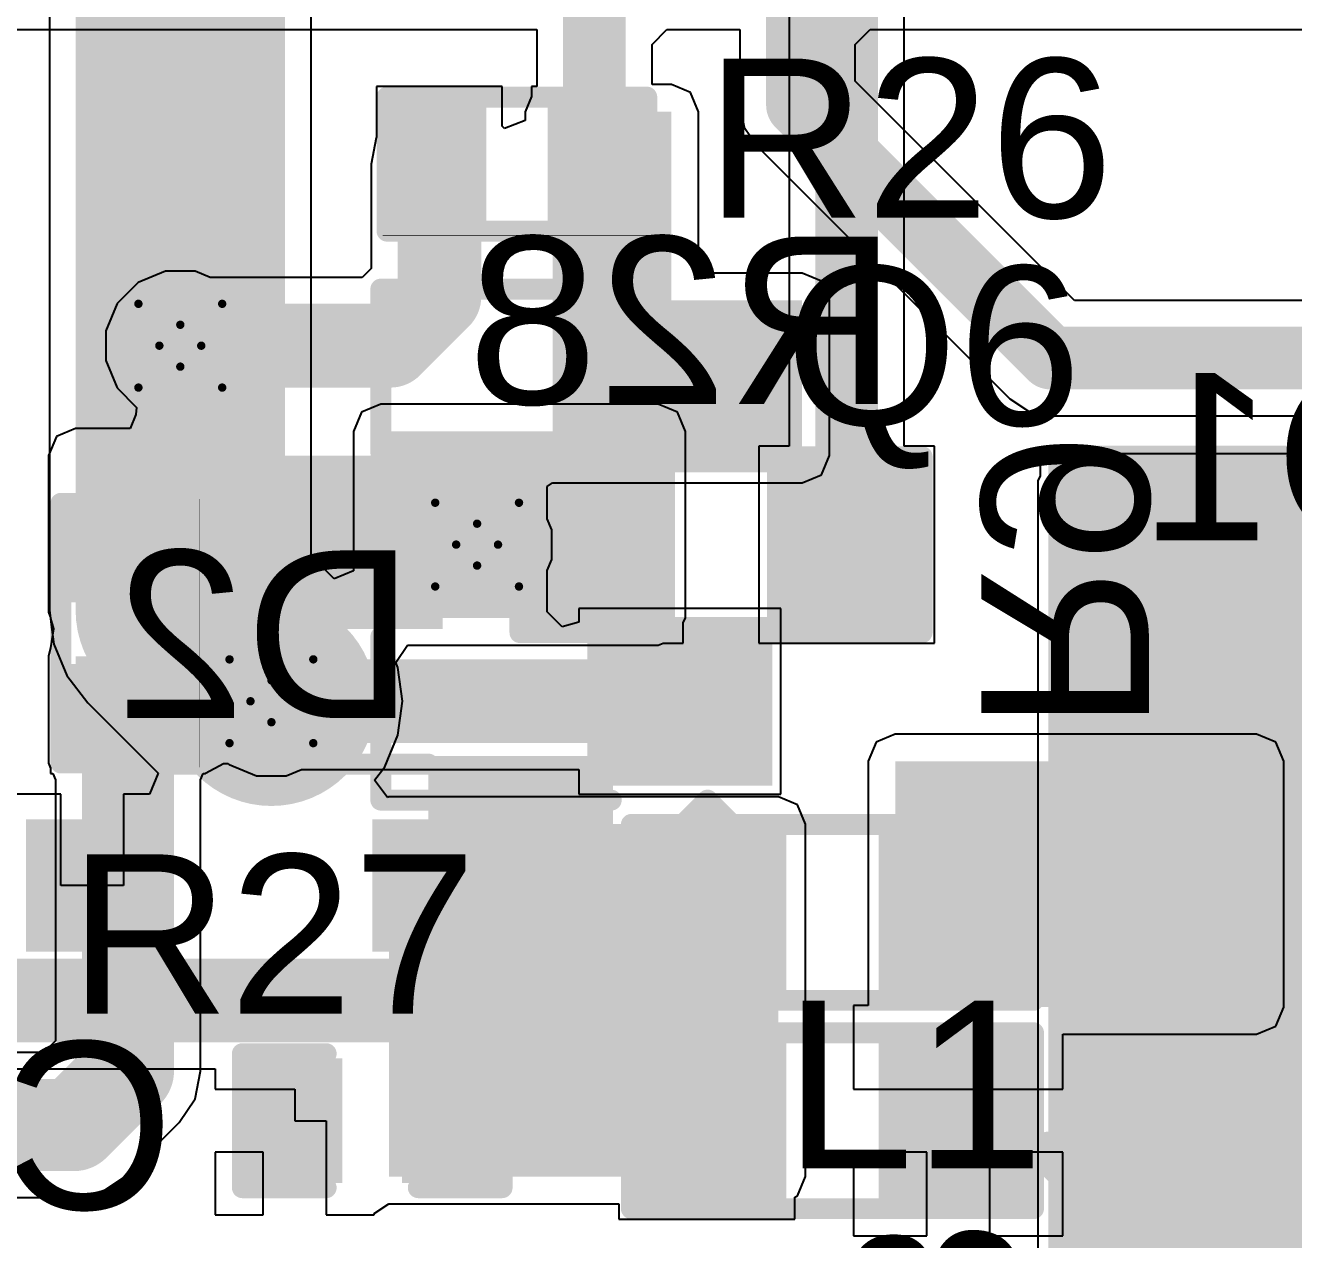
# Model space of a CAD drawing. Header units: inches. Extents: x -5 to 426, y -53 to 116.
# Drawn here: x 11.33 to 19.02, y -36.35 to -28.98 of the extents above; entities that cross this region are included whole.
import ezdxf

# ---------------------------------------------------------------- set-up
doc = ezdxf.new("R2010")
doc.units = ezdxf.units.IN
for name, color, linetype in [('Board Outline', 216, 'Continuous'), ('Bottom Layer', 5, 'Continuous'), ('Bottom Overlay', 54, 'Continuous'), ('Bottom Paste', 16, 'Continuous'), ('Bottom Solder', 6, 'Continuous'), ('Drill Drawing', 1, 'Continuous'), ('Top Layer', 1, 'Continuous'), ('Top Overlay', 2, 'Continuous'), ('Top Paste', 8, 'Continuous'), ('Top Solder', 216, 'Continuous'), ('Via Holes', 16, 'Continuous')]:
    doc.layers.add(name, color=color, linetype=linetype)
doc.styles.add('Arial', font='', dxfattribs={"height": 0.2})
doc.styles.get('Arial').set_extended_font_data('Arial')

# ---------------------------------------------------------------- blocks, each defined once
blk = doc.blocks.new('R___0603_B_13')
at = {"layer": 'Bottom Layer'}
for points in [[(-1.143, -0.4445), (-1.143, 0.4445), (-0.3809999999999999, 0.4445), (-0.3809999999999999, -0.4445)], [(0.3809999999999999, -0.4445), (0.3809999999999999, 0.4445), (1.143, 0.4445), (1.143, -0.4445)]]:
    blk.add_hatch(color=5, dxfattribs=at).paths.add_polyline_path(points)
at = {"layer": 'Bottom Paste'}
for points in [[(-1.143, -0.4445), (-1.143, 0.4445), (-0.3809999999999999, 0.4445), (-0.3809999999999999, -0.4445)], [(0.3809999999999999, -0.4445), (0.3809999999999999, 0.4445), (1.143, 0.4445), (1.143, -0.4445)]]:
    blk.add_hatch(color=16, dxfattribs=at).paths.add_polyline_path(points)
at = {"layer": 'Bottom Solder'}
for points in [[(-1.2446, -0.5460999999999999), (-1.2446, 0.5460999999999999), (-0.2794, 0.5460999999999999), (-0.2794, -0.5460999999999999)], [(0.2794, -0.5460999999999999), (0.2794, 0.5460999999999999), (1.2446, 0.5460999999999999), (1.2446, -0.5460999999999999)]]:
    blk.add_hatch(color=6, dxfattribs=at).paths.add_polyline_path(points)
at = {"layer": 'Bottom Overlay', "const_width": 0.127}
for points in [[(-1.2192, 0.5334), (1.2192, 0.5334)], [(-1.2192, -0.5334), (-1.2192, 0.5334)], [(1.2192, -0.5334), (1.2192, 0.5334)], [(-1.2192, -0.5334), (1.2192, -0.5334)]]:
    blk.add_lwpolyline(points, dxfattribs=at)
at = {"layer": 'Bottom Overlay', "const_width": 0.0635}
for points in [[(-1.25095, 0.5334, 1), (-1.18745, 0.5334, 1)], [(-1.25095, 0.5334, 1), (-1.18745, 0.5334, 1)], [(1.18745, 0.5334, 1), (1.25095, 0.5334, 1)], [(1.18745, 0.5334, 1), (1.25095, 0.5334, 1)], [(-1.25095, -0.5334, 1), (-1.18745, -0.5334, 1)], [(-1.25095, -0.5334, 1), (-1.18745, -0.5334, 1)], [(1.18745, -0.5334, 1), (1.25095, -0.5334, 1)], [(1.18745, -0.5334, 1), (1.25095, -0.5334, 1)]]:
    blk.add_lwpolyline(points, format="xyb", close=True, dxfattribs=at)
blk = doc.blocks.new('R___0402_14')
at = {"layer": 'Top Layer'}
for points in [[(-0.6985, -0.3175), (-0.6985, 0.3175), (-0.2412999999999999, 0.3175), (-0.2413, -0.3175)], [(0.2412999999999999, -0.3175), (0.2413, 0.3175), (0.6985, 0.3175), (0.6985, -0.3175)]]:
    blk.add_hatch(color=1, dxfattribs=at).paths.add_polyline_path(points)
at = {"layer": 'Top Paste'}
for points in [[(-0.6985, -0.3175), (-0.6985, 0.3175), (-0.2412999999999999, 0.3175), (-0.2413, -0.3175)], [(0.2412999999999999, -0.3175), (0.2413, 0.3175), (0.6985, 0.3175), (0.6985, -0.3175)]]:
    blk.add_hatch(color=8, dxfattribs=at).paths.add_polyline_path(points)
at = {"layer": 'Top Solder'}
for points in [[(-0.75350116, -0.37250116), (-0.75350116, 0.37250116), (-0.1862988399999999, 0.37250116), (-0.18629884, -0.37250116)], [(0.1862988399999999, -0.37250116), (0.18629884, 0.37250116), (0.75350116, 0.37250116), (0.75350116, -0.37250116)]]:
    blk.add_hatch(color=216, dxfattribs=at).paths.add_polyline_path(points)
at = {"layer": 'Top Overlay'}
for points, const_width in [([(-0.7874, 0.4064), (0.7874, 0.4064)], 0.127), ([(-0.7874, 0.4064), (-0.7874, -0.4064)], 0.127), ([(0.7874, 0.4064), (0.7874, -0.4064)], 0.127), ([(-0.7874, -0.4064), (0.7874, -0.4064)], 0.127), ([(-0.8128, -0.4318), (0.8128, -0.4318)], 0.0032258)]:
    blk.add_lwpolyline(points, dxfattribs=dict(at, const_width=const_width))
for points, const_width in [([(-0.8191499999999999, 0.4064, 1), (-0.7556499999999999, 0.4064, 1)], 0.0635), ([(-0.8191499999999999, 0.4064, 1), (-0.7556499999999999, 0.4064, 1)], 0.0635), ([(0.7556499999999999, 0.4064, 1), (0.8191499999999999, 0.4064, 1)], 0.0635), ([(0.7556499999999999, 0.4064, 1), (0.8191499999999999, 0.4064, 1)], 0.0635), ([(-0.8191499999999999, -0.4064, 1), (-0.7556499999999999, -0.4064, 1)], 0.0635), ([(-0.8191499999999999, -0.4064, 1), (-0.7556499999999999, -0.4064, 1)], 0.0635), ([(0.7556499999999999, -0.4064, 1), (0.8191499999999999, -0.4064, 1)], 0.0635), ([(0.7556499999999999, -0.4064, 1), (0.8191499999999999, -0.4064, 1)], 0.0635), ([(-0.81360518, -0.4318, 1), (-0.8119948199999999, -0.4318, 1)], 0.0016129), ([(0.8119948199999999, -0.4318, 1), (0.81360518, -0.4318, 1)], 0.0016129)]:
    blk.add_lwpolyline(points, format="xyb", close=True, dxfattribs=dict(at, const_width=const_width))
blk = doc.blocks.new('R___0402_15')
at = {"layer": 'Top Layer'}
for points in [[(-0.6985, -0.3175), (-0.6985, 0.3175), (-0.2412999999999999, 0.3175), (-0.2413, -0.3175)], [(0.2412999999999999, -0.3175), (0.2413, 0.3175), (0.6985, 0.3175), (0.6985, -0.3175)]]:
    blk.add_hatch(color=1, dxfattribs=at).paths.add_polyline_path(points)
at = {"layer": 'Top Paste'}
for points in [[(-0.6985, -0.3175), (-0.6985, 0.3175), (-0.2412999999999999, 0.3175), (-0.2413, -0.3175)], [(0.2412999999999999, -0.3175), (0.2413, 0.3175), (0.6985, 0.3175), (0.6985, -0.3175)]]:
    blk.add_hatch(color=8, dxfattribs=at).paths.add_polyline_path(points)
at = {"layer": 'Top Solder'}
for points in [[(-0.75350116, -0.37250116), (-0.75350116, 0.37250116), (-0.1862988399999999, 0.37250116), (-0.18629884, -0.37250116)], [(0.1862988399999999, -0.37250116), (0.18629884, 0.37250116), (0.75350116, 0.37250116), (0.75350116, -0.37250116)]]:
    blk.add_hatch(color=216, dxfattribs=at).paths.add_polyline_path(points)
at = {"layer": 'Top Overlay'}
for points, const_width in [([(-0.7874, 0.4064), (0.7874, 0.4064)], 0.127), ([(-0.7874, -0.4064), (-0.7874, 0.4064)], 0.127), ([(0.7874, -0.4064), (0.7874, 0.4064)], 0.127), ([(-0.7874, -0.4064), (0.7874, -0.4064)], 0.127), ([(-0.8128, -0.4318), (0.8128, -0.4318)], 0.0032258)]:
    blk.add_lwpolyline(points, dxfattribs=dict(at, const_width=const_width))
for points, const_width in [([(-0.8191499999999999, 0.4064, 1), (-0.7556499999999999, 0.4064, 1)], 0.0635), ([(-0.8191499999999999, 0.4064, 1), (-0.7556499999999999, 0.4064, 1)], 0.0635), ([(0.7556499999999999, 0.4064, 1), (0.8191499999999999, 0.4064, 1)], 0.0635), ([(0.7556499999999999, 0.4064, 1), (0.8191499999999999, 0.4064, 1)], 0.0635), ([(-0.8191499999999999, -0.4064, 1), (-0.7556499999999999, -0.4064, 1)], 0.0635), ([(-0.8191499999999999, -0.4064, 1), (-0.7556499999999999, -0.4064, 1)], 0.0635), ([(0.7556499999999999, -0.4064, 1), (0.8191499999999999, -0.4064, 1)], 0.0635), ([(0.7556499999999999, -0.4064, 1), (0.8191499999999999, -0.4064, 1)], 0.0635), ([(-0.81360518, -0.4318, 1), (-0.8119948199999999, -0.4318, 1)], 0.0016129), ([(0.8119948199999999, -0.4318, 1), (0.81360518, -0.4318, 1)], 0.0016129)]:
    blk.add_lwpolyline(points, format="xyb", close=True, dxfattribs=dict(at, const_width=const_width))
blk = doc.blocks.new('S___23_16')
at = {"layer": 'Top Layer'}
for points in [[(-0.41000045, 1.46000089), (0.41000045, 1.46000089), (0.41000045, 0.54000019), (-0.41000045, 0.54000019)], [(-1.36000109, -0.54000019), (-0.54000019, -0.54000019), (-0.54000019, -1.46000089), (-1.36000109, -1.46000089)], [(0.54000019, -0.54000019), (1.36000109, -0.54000019), (1.36000109, -1.46000089), (0.54000019, -1.46000089)]]:
    blk.add_hatch(color=1, dxfattribs=at).paths.add_polyline_path(points)
at = {"layer": 'Top Paste'}
for points in [[(-0.41000045, 1.46000089), (0.41000045, 1.46000089), (0.41000045, 0.54000019), (-0.41000045, 0.54000019)], [(-1.36000109, -0.54000019), (-0.54000019, -0.54000019), (-0.54000019, -1.46000089), (-1.36000109, -1.46000089)], [(0.54000019, -0.54000019), (1.36000109, -0.54000019), (1.36000109, -1.46000089), (0.54000019, -1.46000089)]]:
    blk.add_hatch(color=8, dxfattribs=at).paths.add_polyline_path(points)
at = {"layer": 'Top Solder'}
for points in [[(-0.51160045, 1.56160089), (0.51160045, 1.56160089), (0.51160045, 0.43840019), (-0.51160045, 0.43840019)], [(-1.46160109, -0.43840019), (-0.43840019, -0.43840019), (-0.43840019, -1.56160089), (-1.46160109, -1.56160089)], [(0.43840019, -0.43840019), (1.46160109, -0.43840019), (1.46160109, -1.56160089), (0.43840019, -1.56160089)]]:
    blk.add_hatch(color=216, dxfattribs=at).paths.add_polyline_path(points)
at = {"layer": 'Top Overlay', "const_width": 0.127}
for points in [[(-1.5494, 0.8128), (-1.5494, -0.5841999999999999)], [(-1.5494, 0.8128), (-0.5588, 0.8128)], [(0.5588, 0.8128), (1.5494, 0.8128)], [(1.5494, 0.8128), (1.5494, -0.5841999999999999)], [(-0.3302, -0.7874), (0.3302, -0.7874)], [(-1.6764, -1.0414), (-1.5494, -1.1684)], [(-1.6764, -1.0414), (-1.6764, -1.2954)], [(-1.5494, -1.1684), (-1.6764, -1.2954)]]:
    blk.add_lwpolyline(points, dxfattribs=at)
at = {"layer": 'Top Overlay', "const_width": 0.0635}
for points in [[(-1.58115, 0.8128, 1), (-1.51765, 0.8128, 1)], [(-1.58115, 0.8128, 1), (-1.51765, 0.8128, 1)], [(-0.5905499999999999, 0.8128, 1), (-0.52705, 0.8128, 1)], [(0.52705, 0.8128, 1), (0.5905499999999999, 0.8128, 1)], [(1.51765, 0.8128, 1), (1.58115, 0.8128, 1)], [(1.51765, 0.8128, 1), (1.58115, 0.8128, 1)], [(-1.58115, -0.5841999999999999, 1), (-1.51765, -0.5841999999999999, 1)], [(1.51765, -0.5841999999999999, 1), (1.58115, -0.5841999999999999, 1)], [(-0.36195, -0.7874, 1), (-0.29845, -0.7874, 1)], [(0.29845, -0.7874, 1), (0.36195, -0.7874, 1)], [(-1.70815, -1.0414, 1), (-1.64465, -1.0414, 1)], [(-1.70815, -1.0414, 1), (-1.64465, -1.0414, 1)], [(-1.58115, -1.1684, 1), (-1.51765, -1.1684, 1)], [(-1.58115, -1.1684, 1), (-1.51765, -1.1684, 1)], [(-1.70815, -1.2954, 1), (-1.64465, -1.2954, 1)], [(-1.70815, -1.2954, 1), (-1.64465, -1.2954, 1)]]:
    blk.add_lwpolyline(points, format="xyb", close=True, dxfattribs=at)
blk = doc.blocks.new('MPIT6045_1R0N_LF_22')
at = {"layer": 'Top Layer'}
for points in [[(-3.10000015, 2.84999938), (-1.40000101, 2.84999938), (-1.40000101, -2.84999938), (-3.10000015, -2.84999938)], [(1.40000101, 2.84999938), (3.10000015, 2.84999938), (3.10000015, -2.84999938), (1.40000101, -2.84999938)]]:
    blk.add_hatch(color=1, dxfattribs=at).paths.add_polyline_path(points)
at = {"layer": 'Top Paste'}
for points in [[(-3.10000015, 2.84999938), (-1.40000101, 2.84999938), (-1.40000101, -2.84999938), (-3.10000015, -2.84999938)], [(1.40000101, 2.84999938), (3.10000015, 2.84999938), (3.10000015, -2.84999938), (1.40000101, -2.84999938)]]:
    blk.add_hatch(color=8, dxfattribs=at).paths.add_polyline_path(points)
at = {"layer": 'Top Solder'}
for points in [[(-3.20160015, 2.95159938), (-1.29840101, 2.95159938), (-1.29840101, -2.95159938), (-3.20160015, -2.95159938)], [(1.29840101, 2.95159938), (3.20160015, 2.95159938), (3.20160015, -2.95159938), (1.29840101, -2.95159938)]]:
    blk.add_hatch(color=216, dxfattribs=at).paths.add_polyline_path(points)
at = {"layer": 'Top Overlay', "const_width": 0.127}
for points in [[(0, 2.99999908), (-2.99999908, 2.99999908)], [(2.99999908, 2.99999908), (0, 2.99999908)], [(0, -2.99999908), (-2.99999908, -2.99999908)], [(2.99999908, -2.99999908), (0, -2.99999908)]]:
    blk.add_lwpolyline(points, dxfattribs=at)
at = {"layer": 'Top Overlay', "const_width": 0.0635}
for points in [[(-3.03174908, 2.99999908, 1), (-2.96824908, 2.99999908, 1)], [(-0.03175, 2.99999908, 1), (0.03175, 2.99999908, 1)], [(-0.03175, 2.99999908, 1), (0.03175, 2.99999908, 1)], [(2.96824908, 2.99999908, 1), (3.03174908, 2.99999908, 1)], [(-3.03174908, -2.99999908, 1), (-2.96824908, -2.99999908, 1)], [(-0.03175, -2.99999908, 1), (0.03175, -2.99999908, 1)], [(-0.03175, -2.99999908, 1), (0.03175, -2.99999908, 1)], [(2.96824908, -2.99999908, 1), (3.03174908, -2.99999908, 1)]]:
    blk.add_lwpolyline(points, format="xyb", close=True, dxfattribs=at)
blk = doc.blocks.new('C___0402_B_64')
at = {"layer": 'Bottom Layer'}
for points in [[(-0.2412999999999999, 0.3174999999999999), (-0.2413000000000001, -0.3175), (-0.6985, -0.3174999999999999), (-0.6985, 0.3175)], [(0.6985, 0.3174999999999999), (0.6985, -0.3175), (0.2412999999999999, -0.3174999999999999), (0.2413000000000001, 0.3175)]]:
    blk.add_hatch(color=5, dxfattribs=at).paths.add_polyline_path(points)
at = {"layer": 'Bottom Paste'}
for points in [[(-0.2412999999999999, 0.3174999999999999), (-0.2413000000000001, -0.3175), (-0.6985, -0.3174999999999999), (-0.6985, 0.3175)], [(0.6985, 0.3174999999999999), (0.6985, -0.3175), (0.2412999999999999, -0.3174999999999999), (0.2413000000000001, 0.3175)]]:
    blk.add_hatch(color=16, dxfattribs=at).paths.add_polyline_path(points)
at = {"layer": 'Bottom Solder'}
for points in [[(-0.1813001199999999, 0.3774998799999999), (-0.1813001200000001, -0.3774998800000001), (-0.7584998799999999, -0.3774998799999999), (-0.7584998799999999, 0.3774998800000001)], [(0.7584998799999999, 0.3774998799999999), (0.7584998799999999, -0.3774998800000001), (0.1813001199999999, -0.3774998799999999), (0.1813001200000001, 0.3774998800000001)]]:
    blk.add_hatch(color=6, dxfattribs=at).paths.add_polyline_path(points)
at = {"layer": 'Bottom Overlay', "const_width": 0.127}
for points in [[(-0.7874, 0.4064), (-0.2794, 0.4064)], [(-0.7874, -0.4064), (-0.7874, 0.4064)], [(0.2794, 0.4064), (0.7874, 0.4064)], [(0.7874, -0.4064), (0.7874, 0.4064)], [(-0.7874, -0.4064), (-0.2794, -0.4064)], [(0.2794, -0.4064), (0.7874, -0.4064)]]:
    blk.add_lwpolyline(points, dxfattribs=at)
at = {"layer": 'Bottom Overlay', "const_width": 0.0635}
for points in [[(-0.8191499999999999, 0.4064, 1), (-0.7556499999999999, 0.4064, 1)], [(-0.8191499999999999, 0.4064, 1), (-0.7556499999999999, 0.4064, 1)], [(-0.31115, 0.4064, 1), (-0.24765, 0.4064, 1)], [(0.24765, 0.4064, 1), (0.31115, 0.4064, 1)], [(0.7556499999999999, 0.4064, 1), (0.8191499999999999, 0.4064, 1)], [(0.7556499999999999, 0.4064, 1), (0.8191499999999999, 0.4064, 1)], [(-0.8191499999999999, -0.4064, 1), (-0.7556499999999999, -0.4064, 1)], [(-0.8191499999999999, -0.4064, 1), (-0.7556499999999999, -0.4064, 1)], [(-0.31115, -0.4064, 1), (-0.24765, -0.4064, 1)], [(0.24765, -0.4064, 1), (0.31115, -0.4064, 1)], [(0.7556499999999999, -0.4064, 1), (0.8191499999999999, -0.4064, 1)], [(0.7556499999999999, -0.4064, 1), (0.8191499999999999, -0.4064, 1)]]:
    blk.add_lwpolyline(points, format="xyb", close=True, dxfattribs=at)
blk = doc.blocks.new('R___0603_B_70')
at = {"layer": 'Bottom Layer'}
for points in [[(-1.143, -0.4445), (-1.143, 0.4445), (-0.3809999999999999, 0.4445), (-0.3809999999999999, -0.4445)], [(0.3809999999999999, -0.4445), (0.3809999999999999, 0.4445), (1.143, 0.4445), (1.143, -0.4445)]]:
    blk.add_hatch(color=5, dxfattribs=at).paths.add_polyline_path(points)
at = {"layer": 'Bottom Paste'}
for points in [[(-1.143, -0.4445), (-1.143, 0.4445), (-0.3809999999999999, 0.4445), (-0.3809999999999999, -0.4445)], [(0.3809999999999999, -0.4445), (0.3809999999999999, 0.4445), (1.143, 0.4445), (1.143, -0.4445)]]:
    blk.add_hatch(color=16, dxfattribs=at).paths.add_polyline_path(points)
at = {"layer": 'Bottom Solder'}
for points in [[(-1.2446, -0.5460999999999999), (-1.2446, 0.5460999999999999), (-0.2794, 0.5460999999999999), (-0.2794, -0.5460999999999999)], [(0.2794, -0.5460999999999999), (0.2794, 0.5460999999999999), (1.2446, 0.5460999999999999), (1.2446, -0.5460999999999999)]]:
    blk.add_hatch(color=6, dxfattribs=at).paths.add_polyline_path(points)
at = {"layer": 'Bottom Overlay', "const_width": 0.127}
for points in [[(-1.2192, 0.5334), (1.2192, 0.5334)], [(-1.2192, -0.5334), (-1.2192, 0.5334)], [(1.2192, -0.5334), (1.2192, 0.5334)], [(-1.2192, -0.5334), (1.2192, -0.5334)]]:
    blk.add_lwpolyline(points, dxfattribs=at)
at = {"layer": 'Bottom Overlay', "const_width": 0.0635}
for points in [[(-1.25095, 0.5334, 1), (-1.18745, 0.5334, 1)], [(-1.25095, 0.5334, 1), (-1.18745, 0.5334, 1)], [(1.18745, 0.5334, 1), (1.25095, 0.5334, 1)], [(1.18745, 0.5334, 1), (1.25095, 0.5334, 1)], [(-1.25095, -0.5334, 1), (-1.18745, -0.5334, 1)], [(-1.25095, -0.5334, 1), (-1.18745, -0.5334, 1)], [(1.18745, -0.5334, 1), (1.25095, -0.5334, 1)], [(1.18745, -0.5334, 1), (1.25095, -0.5334, 1)]]:
    blk.add_lwpolyline(points, format="xyb", close=True, dxfattribs=at)
blk = doc.blocks.new('SOT_23_B_72')
at = {"layer": 'Bottom Layer'}
for points in [[(-1.36000109, 1.46000089), (-0.54000019, 1.46000089), (-0.54000019, 0.54000019), (-1.36000109, 0.54000019)], [(0.54000019, 1.46000089), (1.36000109, 1.46000089), (1.36000109, 0.54000019), (0.54000019, 0.54000019)], [(-0.41000045, -0.54000019), (0.41000045, -0.54000019), (0.41000045, -1.46000089), (-0.41000045, -1.46000089)]]:
    blk.add_hatch(color=5, dxfattribs=at).paths.add_polyline_path(points)
at = {"layer": 'Bottom Paste'}
for points in [[(-1.36000109, 1.46000089), (-0.54000019, 1.46000089), (-0.54000019, 0.54000019), (-1.36000109, 0.54000019)], [(0.54000019, 1.46000089), (1.36000109, 1.46000089), (1.36000109, 0.54000019), (0.54000019, 0.54000019)], [(-0.41000045, -0.54000019), (0.41000045, -0.54000019), (0.41000045, -1.46000089), (-0.41000045, -1.46000089)]]:
    blk.add_hatch(color=16, dxfattribs=at).paths.add_polyline_path(points)
at = {"layer": 'Bottom Solder'}
for points in [[(-1.46160109, 1.56160089), (-0.43840019, 1.56160089), (-0.43840019, 0.43840019), (-1.46160109, 0.43840019)], [(0.43840019, 1.56160089), (1.46160109, 1.56160089), (1.46160109, 0.43840019), (0.43840019, 0.43840019)], [(-0.51160045, -0.43840019), (0.51160045, -0.43840019), (0.51160045, -1.56160089), (-0.51160045, -1.56160089)]]:
    blk.add_hatch(color=6, dxfattribs=at).paths.add_polyline_path(points)
at = {"layer": 'Bottom Overlay', "const_width": 0.127}
for points in [[(-1.5494, 1.1684), (-1.6764, 1.2954)], [(-1.6764, 1.0414), (-1.6764, 1.2954)], [(-1.6764, 1.0414), (-1.5494, 1.1684)], [(0.3302, 0.7874), (-0.3302, 0.7874)], [(-1.5494, -0.8128), (-1.5494, 0.5841999999999999)], [(1.5494, -0.8128), (1.5494, 0.5841999999999999)], [(-0.5588, -0.8128), (-1.5494, -0.8128)], [(1.5494, -0.8128), (0.5588, -0.8128)]]:
    blk.add_lwpolyline(points, dxfattribs=at)
at = {"layer": 'Bottom Overlay', "const_width": 0.0635}
for points in [[(-1.70815, 1.2954, 1), (-1.64465, 1.2954, 1)], [(-1.70815, 1.2954, 1), (-1.64465, 1.2954, 1)], [(-1.58115, 1.1684, 1), (-1.51765, 1.1684, 1)], [(-1.58115, 1.1684, 1), (-1.51765, 1.1684, 1)], [(-1.70815, 1.0414, 1), (-1.64465, 1.0414, 1)], [(-1.70815, 1.0414, 1), (-1.64465, 1.0414, 1)], [(-0.36195, 0.7874, 1), (-0.29845, 0.7874, 1)], [(0.29845, 0.7874, 1), (0.36195, 0.7874, 1)], [(-1.58115, 0.5841999999999999, 1), (-1.51765, 0.5841999999999999, 1)], [(1.51765, 0.5841999999999999, 1), (1.58115, 0.5841999999999999, 1)], [(-1.58115, -0.8128, 1), (-1.51765, -0.8128, 1)], [(-1.58115, -0.8128, 1), (-1.51765, -0.8128, 1)], [(-0.5905499999999999, -0.8128, 1), (-0.52705, -0.8128, 1)], [(0.52705, -0.8128, 1), (0.5905499999999999, -0.8128, 1)], [(1.51765, -0.8128, 1), (1.58115, -0.8128, 1)], [(1.51765, -0.8128, 1), (1.58115, -0.8128, 1)]]:
    blk.add_lwpolyline(points, format="xyb", close=True, dxfattribs=at)
blk = doc.blocks.new('R___0603_B_78')
at = {"layer": 'Bottom Layer'}
for points in [[(-1.143, -0.4445), (-1.143, 0.4445), (-0.3809999999999999, 0.4445), (-0.3809999999999999, -0.4445)], [(0.3809999999999999, -0.4445), (0.3809999999999999, 0.4445), (1.143, 0.4445), (1.143, -0.4445)]]:
    blk.add_hatch(color=5, dxfattribs=at).paths.add_polyline_path(points)
at = {"layer": 'Bottom Paste'}
for points in [[(-1.143, -0.4445), (-1.143, 0.4445), (-0.3809999999999999, 0.4445), (-0.3809999999999999, -0.4445)], [(0.3809999999999999, -0.4445), (0.3809999999999999, 0.4445), (1.143, 0.4445), (1.143, -0.4445)]]:
    blk.add_hatch(color=16, dxfattribs=at).paths.add_polyline_path(points)
at = {"layer": 'Bottom Solder'}
for points in [[(-1.2446, -0.5460999999999999), (-1.2446, 0.5460999999999999), (-0.2794, 0.5460999999999999), (-0.2794, -0.5460999999999999)], [(0.2794, -0.5460999999999999), (0.2794, 0.5460999999999999), (1.2446, 0.5460999999999999), (1.2446, -0.5460999999999999)]]:
    blk.add_hatch(color=6, dxfattribs=at).paths.add_polyline_path(points)
at = {"layer": 'Bottom Overlay', "const_width": 0.127}
for points in [[(1.2192, 0.5334), (-1.2192, 0.5334)], [(-1.2192, 0.5334), (-1.2192, -0.5334)], [(1.2192, 0.5334), (1.2192, -0.5334)], [(1.2192, -0.5334), (-1.2192, -0.5334)]]:
    blk.add_lwpolyline(points, dxfattribs=at)
at = {"layer": 'Bottom Overlay', "const_width": 0.0635}
for points in [[(-1.25095, 0.5334, 1), (-1.18745, 0.5334, 1)], [(-1.25095, 0.5334, 1), (-1.18745, 0.5334, 1)], [(1.18745, 0.5334, 1), (1.25095, 0.5334, 1)], [(1.18745, 0.5334, 1), (1.25095, 0.5334, 1)], [(-1.25095, -0.5334, 1), (-1.18745, -0.5334, 1)], [(-1.25095, -0.5334, 1), (-1.18745, -0.5334, 1)], [(1.18745, -0.5334, 1), (1.25095, -0.5334, 1)], [(1.18745, -0.5334, 1), (1.25095, -0.5334, 1)]]:
    blk.add_lwpolyline(points, format="xyb", close=True, dxfattribs=at)
blk = doc.blocks.new('SOD323F_B_93')
at = {"layer": 'Bottom Layer'}
for points in [[(-1.34999984, 0.2999994), (-0.75000104, 0.2999994), (-0.75000104, -0.2999994), (-1.34999984, -0.2999994)], [(0.75000104, 0.2999994), (1.34999984, 0.2999994), (1.34999984, -0.2999994), (0.75000104, -0.2999994)]]:
    blk.add_hatch(color=5, dxfattribs=at).paths.add_polyline_path(points)
at = {"layer": 'Bottom Overlay'}
for points in [[(0.98844354, 0.38017958), (2.10820254, 0.38017958), (2.10820254, 0.78657958), (0.98844354, 0.78657958)], [(1.4223619, -0.4571974599999999), (2.1081619, -0.4571974599999999), (2.1081619, 0.40640254), (1.4223619, 0.40640254)], [(0.9884282999999999, -0.78820518), (2.1081873, -0.78820518), (2.1081873, -0.38180518), (0.9884282999999999, -0.38180518)]]:
    blk.add_hatch(color=54, dxfattribs=at).paths.add_polyline_path(points)
at = {"layer": 'Bottom Paste'}
for points in [[(-1.34999984, 0.2999994), (-0.75000104, 0.2999994), (-0.75000104, -0.2999994), (-1.34999984, -0.2999994)], [(0.75000104, 0.2999994), (1.34999984, 0.2999994), (1.34999984, -0.2999994), (0.75000104, -0.2999994)]]:
    blk.add_hatch(color=16, dxfattribs=at).paths.add_polyline_path(points)
at = {"layer": 'Bottom Solder'}
for points in [[(-1.45159984, 0.4015993999999999), (-0.64840104, 0.4015993999999999), (-0.64840104, -0.4015993999999999), (-1.45159984, -0.4015993999999999)], [(0.64840104, 0.4015993999999999), (1.45159984, 0.4015993999999999), (1.45159984, -0.4015993999999999), (0.64840104, -0.4015993999999999)]]:
    blk.add_hatch(color=6, dxfattribs=at).paths.add_polyline_path(points)
at = {"layer": 'Bottom Overlay', "const_width": 0.127}
for points in [[(-0.9143999999999999, 0.7366), (0.9884409999999999, 0.7366)], [(-0.9143999999999999, 0.5334), (-0.9143999999999999, 0.7366)], [(-0.9143999999999999, -0.7366), (-0.9143999999999999, -0.5334)], [(-0.9143999999999999, -0.7366), (0.9884409999999999, -0.7366)]]:
    blk.add_lwpolyline(points, dxfattribs=at)
at = {"layer": 'Bottom Overlay', "const_width": 0.0635}
for points in [[(-0.9461499999999999, 0.7366, 1), (-0.88265, 0.7366, 1)], [(-0.9461499999999999, 0.7366, 1), (-0.88265, 0.7366, 1)], [(0.9566909999999998, 0.7366, 1), (1.020191, 0.7366, 1)], [(-0.9461499999999999, 0.5334, 1), (-0.88265, 0.5334, 1)], [(-0.9461499999999999, -0.5334, 1), (-0.88265, -0.5334, 1)], [(-0.9461499999999999, -0.7366, 1), (-0.88265, -0.7366, 1)], [(-0.9461499999999999, -0.7366, 1), (-0.88265, -0.7366, 1)], [(0.9566909999999998, -0.7366, 1), (1.020191, -0.7366, 1)]]:
    blk.add_lwpolyline(points, format="xyb", close=True, dxfattribs=at)

msp = doc.modelspace()

# ---------------------------------------------------------------- hatches: boundary and pattern name
at = {"layer": 'Bottom Layer'}
h = msp.add_hatch(color=5, dxfattribs=at)
edge = h.paths.add_edge_path()
edge.add_arc((12.26779614, -30.92568618), 0.2999994, 0, 360)
for points in [[(13.48385924, -32.57652108), (15.16566436, -32.57652108), (15.16566436, -31.44585532), (13.48385924, -31.44585532)], [(16.6034212, -34.93616076), (18.79461316, -34.93616076), (18.79461316, -33.4461612), (16.6034212, -33.4461612)], [(13.5332216, -35.96486076), (15.89472056, -35.96486076), (15.89472056, -33.8271612), (13.5332216, -33.8271612)]]:
    msp.add_hatch(color=5, dxfattribs=at).paths.add_polyline_path(points)
h = msp.add_hatch(color=5, dxfattribs=at)
edge = h.paths.add_edge_path()
edge.add_arc((14.06757156, -32.13202108), 0.2999994, 0, 360)
h = msp.add_hatch(color=5, dxfattribs=at)
edge = h.paths.add_edge_path()
edge.add_arc((12.82024106, -33.08196075999999), 0.2999994, 0, 360)
at = {"layer": 'Top Layer'}
for points in [[(14.52477156, -31.59202216), (15.24585724, -31.59202216), (15.24585724, -29.5069514), (14.52477156, -29.5069514)], [(14.55017156, -31.59202216), (16.03860648, -31.59202216), (16.03860648, -30.6499514), (14.55017156, -30.6499514)], [(11.63279614, -32.5420228), (14.32746182, -32.5420228), (14.32746182, -31.59202216), (11.63279614, -31.59202216)], [(17.63346994, -38.50788335999999), (19.34039058, -38.50788335999999), (19.34039058, -31.7459868), (17.63346994, -31.7459868)], [(11.63279614, -33.4564228), (12.26779614, -33.4564228), (12.26779614, -32.8087228), (11.63279614, -32.8087228)]]:
    msp.add_hatch(color=1, dxfattribs=at).paths.add_polyline_path(points)
h = msp.add_hatch(color=1, dxfattribs=at)
edge = h.paths.add_edge_path()
edge.add_arc((12.26779614, -30.92568618), 0.2999994, 0, 360)
h = msp.add_hatch(color=1, dxfattribs=at)
edge = h.paths.add_edge_path()
edge.add_arc((14.06757156, -32.13202108), 0.2999994, 0, 360)
h = msp.add_hatch(color=1, dxfattribs=at)
edge = h.paths.add_edge_path()
edge.add_arc((12.82024106, -33.08196075999999), 0.2999994, 0, 360)
at = {"layer": 'Via Holes'}
h = msp.add_hatch(color=7, dxfattribs=at)
edge = h.paths.add_edge_path()
edge.add_arc((12.26779614, -30.92568618), 0.1499997, 0, 360)
h = msp.add_hatch(color=7, dxfattribs=at)
edge = h.paths.add_edge_path()
edge.add_arc((14.06757156, -32.13202108), 0.1499997, 0, 360)
h = msp.add_hatch(color=7, dxfattribs=at)
edge = h.paths.add_edge_path()
edge.add_arc((12.82024106, -33.08196075999999), 0.1499997, 0, 360)

# ---------------------------------------------------------------- linework, layer by layer
at = {"layer": 'Board Outline', "const_width": 0.254}
msp.add_lwpolyline([(49.77249634, 6.34813564, -1.14456695220957), (-0.2979293, -38.4413887)], format="xyb", dxfattribs=at)
at = {"layer": 'Bottom Layer'}
for p, q in [((13.06199064, -30.92568618), (13.06199064, -26.20695292)), ((11.47360164, -26.53591848), (11.47360164, -30.92568618)), ((16.65828266, -31.53512108), (16.65828266, -26.77231882)), ((15.95904606, -26.91713438), (15.95904606, -31.53512108)), ((11.47360164, -30.92568618), (11.47360164, -32.52949552)), ((13.06199064, -32.20054774), (13.06199064, -30.92568618)), ((13.48385924, -31.28089756), (13.36721736, -31.32921344)), ((15.16566436, -31.28089756), (13.48385924, -31.28089756)), ((15.28230624, -31.32921344), (15.16566436, -31.28089756)), ((13.36721736, -31.32921344), (13.31890148, -31.44585532)), ((15.33062212, -31.44585532), (15.28230624, -31.32921344)), ((13.31890148, -31.44585532), (13.31890148, -32.29152546)), ((15.33062212, -32.57652108), (15.33062212, -31.44585532)), ((15.95904606, -31.53512108), (15.77526436, -31.53512108)), ((15.77526436, -31.53512108), (15.77526436, -32.72892108)), ((16.84206436, -31.53512108), (16.65828266, -31.53512108)), ((16.84206436, -32.72892108), (16.84206436, -31.53512108)), ((13.20156872, -32.34012582), (13.06199064, -32.20054774)), ((13.31890148, -32.29152546), (13.20156872, -32.34012582)), ((11.47360164, -32.52949552), (11.4735991, -32.52951584)), ((11.4735991, -32.52951584), (11.48713222, -32.63229186)), ((15.31806436, -32.60683852), (15.33062212, -32.57652108)), ((15.31806436, -32.72892108), (15.31806436, -32.60683852)), ((11.48713222, -32.63229186), (11.5006628, -32.73506788)), ((11.5006628, -32.73506788), (11.58000478, -32.92661435999999)), ((13.57522304, -32.8470768), (13.6457817, -32.74147884)), ((13.6457817, -32.74147884), (15.16566436, -32.74147884)), ((15.16566436, -32.74147884), (15.1959818, -32.72892108)), ((15.1959818, -32.72892108), (15.31806436, -32.72892108)), ((15.77526436, -32.72892108), (16.84206436, -32.72892108)), ((13.5873744, -32.87641126), (13.57522304, -32.8470768)), ((13.6144381, -33.08196075999999), (13.5873744, -32.87641126)), ((11.58000478, -32.92661435999999), (11.70621484, -33.09109714)), ((11.70621484, -33.09109714), (12.13367906, -33.51856136)), ((13.5873744, -33.2875128), (13.6144381, -33.08196075999999)), ((13.50803496, -33.47905927999999), (13.5873744, -33.2875128)), ((16.6034212, -33.28120344), (16.48677932, -33.32951932)), ((18.7946157, -33.28120344), (16.6034212, -33.28120344)), ((18.91125758, -33.32951932), (18.7946157, -33.28120344)), ((16.48677932, -33.32951932), (16.43846344, -33.4461612)), ((18.95957346, -33.4461612), (18.91125758, -33.32951932)), ((16.43846344, -33.4461612), (16.43846344, -34.92706248)), ((18.95957346, -34.93616076), (18.95957346, -33.4461612)), ((12.13367906, -33.51856136), (12.08107566, -33.64556135999999)), ((13.44491596, -33.56131718), (13.50803496, -33.47905927999999)), ((13.52495644, -33.66562735999999), (13.44491596, -33.56131718)), ((11.54272012, -33.64556135999999), (11.17922072, -33.64556135999999)), ((11.54272012, -34.19956076), (11.54272012, -33.64556135999999)), ((12.08107566, -33.64556135999999), (11.92372012, -33.64556135999999)), ((11.92372012, -33.64556135999999), (11.92372012, -34.19956076)), ((13.5332216, -33.66220344), (13.52495644, -33.66562735999999)), ((15.89472056, -33.66220344), (13.5332216, -33.66220344)), ((16.01136244, -33.71051932), (15.89472056, -33.66220344)), ((16.05967832, -33.8271612), (16.01136244, -33.71051932)), ((16.05967832, -35.96486076), (16.05967832, -33.8271612)), ((11.92372012, -34.19956076), (11.54272012, -34.19956076)), ((16.43846344, -34.92706248), (16.3494212, -34.92706248)), ((16.3494212, -34.92706248), (16.3494212, -35.43506248)), ((18.91125758, -35.05280264), (18.95957346, -34.93616076)), ((18.7946157, -35.10111852), (18.91125758, -35.05280264)), ((17.6194212, -35.43506248), (17.6194212, -35.10111852)), ((17.6194212, -35.10111852), (18.7946157, -35.10111852)), ((11.07081352, -35.31037388), (12.4791216, -35.31037388)), ((12.4791216, -35.31037388), (12.4791216, -35.43506248)), ((12.4791216, -35.43506248), (12.9617216, -35.43506248)), ((12.9617216, -35.43506248), (12.9617216, -35.62556248)), ((16.3494212, -35.43506248), (16.9844212, -35.43506248)), ((16.9844212, -35.43506248), (17.6194212, -35.43506248)), ((12.9617216, -35.62556248), (13.1522216, -35.62556248)), ((13.1522216, -35.62556248), (13.1522216, -36.19706248)), ((12.7712216, -35.81606248), (12.4791216, -35.81606248)), ((12.4791216, -35.81606248), (12.4791216, -36.19706248)), ((12.7712216, -36.19706248), (12.7712216, -35.81606248)), ((16.7939212, -35.81606248), (16.3494212, -35.81606248)), ((16.3494212, -35.81606248), (16.3494212, -36.32406248)), ((16.7939212, -36.32406248), (16.7939212, -35.81606248)), ((17.6194212, -35.81606248), (17.1749212, -35.81606248)), ((17.1749212, -35.81606248), (17.1749212, -36.32406248)), ((17.6194212, -36.32406248), (17.6194212, -35.81606248)), ((16.01136244, -36.08150264), (16.05967832, -35.96486076)), ((13.4443216, -36.1892215), (13.53322414, -36.12981852)), ((13.53322414, -36.12981852), (14.9270212, -36.12981852)), ((14.9270212, -36.12981852), (14.9270212, -36.22246248)), ((15.9938212, -36.08876958), (16.01136244, -36.08150264)), ((15.9938212, -36.22246248), (15.9938212, -36.08876958)), ((12.4791216, -36.19706248), (12.7712216, -36.19706248)), ((13.1522216, -36.19706248), (13.4443216, -36.19706248)), ((13.4443216, -36.19706248), (13.4443216, -36.1892215)), ((14.9270212, -36.22246248), (15.9938212, -36.22246248)), ((16.3494212, -36.32406248), (16.7939212, -36.32406248)), ((17.1749212, -36.32406248), (17.6194212, -36.32406248))]:
    msp.add_line(p, q, dxfattribs=at)
for points, const_width in [([(12.26779614, -30.92568618), (12.26779614, -26.20695292)], 1.27), ([(16.30866436, -31.97751796), (16.30866436, -26.77231882)], 0.3809999999999999), ([(12.26779614, -32.52951584), (12.26779614, -30.92568618)], 1.27), ([(12.26779614, -32.52951584), (12.82024106, -33.08196075999999)], 1.27), ([(13.8997817, -34.0818216), (14.71397108, -34.89601098)], 0.508), ([(11.07081352, -34.89601098), (14.71397108, -34.89601098)], 0.508)]:
    msp.add_lwpolyline(points, dxfattribs=dict(at, const_width=const_width))
for points, const_width in [([(11.95029614, -30.92568618, 1), (12.58529614, -30.92568618, 1)], 0.635), ([(11.95029614, -30.92568618, 1), (12.58529614, -30.92568618, 1)], 0.635), ([(16.21341436, -31.97751796, 1), (16.40391436, -31.97751796, 1)], 0.1905), ([(11.95029614, -32.52951584, 1), (12.58529614, -32.52951584, 1)], 0.635), ([(11.95029614, -32.52951584, 1), (12.58529614, -32.52951584, 1)], 0.635), ([(12.50274106, -33.08196075999999, 1), (13.13774106, -33.08196075999999, 1)], 0.635), ([(13.7727817, -34.0818216, 1), (14.0267817, -34.0818216, 1)], 0.254), ([(14.58697108, -34.89601098, 1), (14.84097108, -34.89601098, 1)], 0.254), ([(14.58697108, -34.89601098, 1), (14.84097108, -34.89601098, 1)], 0.254)]:
    msp.add_lwpolyline(points, format="xyb", close=True, dxfattribs=dict(at, const_width=const_width))
at = {"layer": 'Bottom Overlay', "const_width": 0.254}
for points in [[(17.4416212, -33.8287614), (17.84138926, -33.42899334)], [(17.5363886, -35.81850087999999), (17.93615666, -36.21826894)]]:
    msp.add_lwpolyline(points, dxfattribs=at)
at = {"layer": 'Bottom Overlay', "const_width": 0.127}
for points in [[(17.77788926, -33.42899334, 1), (17.90488926, -33.42899334, 1)], [(17.3781212, -33.8287614, 1), (17.5051212, -33.8287614, 1)], [(17.4728886, -35.81850087999999, 1), (17.5998886, -35.81850087999999, 1)], [(17.87265666, -36.21826894, 1), (17.99965666, -36.21826894, 1)]]:
    msp.add_lwpolyline(points, format="xyb", close=True, dxfattribs=at)
at = {"layer": 'Drill Drawing', "const_width": 0.0508}
for points in [[(12.01379614, -30.67168618), (12.26779614, -30.79868618)], [(12.01379614, -30.67168618), (12.14079614, -30.92568618)], [(12.26779614, -30.79868618), (12.52179614, -30.67168618)], [(12.39479614, -30.92568618), (12.52179614, -30.67168618)], [(12.01379614, -31.17968618), (12.14079614, -30.92568618)], [(12.39479614, -30.92568618), (12.52179614, -31.17968618)], [(12.01379614, -31.17968618), (12.26779614, -31.05268618)], [(12.26779614, -31.05268618), (12.52179614, -31.17968618)], [(13.81357156, -31.87802108), (14.06757156, -32.00502108)], [(13.81357156, -31.87802108), (13.94057156, -32.13202108)], [(14.06757156, -32.00502108), (14.32157156, -31.87802108)], [(14.19457156, -32.13202108), (14.32157156, -31.87802108)], [(13.81357156, -32.38602108), (13.94057156, -32.13202108)], [(14.19457156, -32.13202108), (14.32157156, -32.38602108)], [(13.81357156, -32.38602108), (14.06757156, -32.25902108)], [(14.06757156, -32.25902108), (14.32157156, -32.38602108)], [(12.56624106, -32.82796076), (12.82024106, -32.95496076)], [(12.56624106, -32.82796076), (12.69324106, -33.08196075999999)], [(12.82024106, -32.95496076), (13.07424106, -32.82796076)], [(12.94724106, -33.08196075999999), (13.07424106, -32.82796076)], [(12.56624106, -33.33596076), (12.69324106, -33.08196075999999)], [(12.94724106, -33.08196075999999), (13.07424106, -33.33596076)], [(12.56624106, -33.33596076), (12.82024106, -33.20896076)], [(12.82024106, -33.20896076), (13.07424106, -33.33596076)]]:
    msp.add_lwpolyline(points, dxfattribs=at)
at = {"layer": 'Drill Drawing', "const_width": 0.0254}
for points in [[(12.00109614, -30.67168618, 1), (12.02649614, -30.67168618, 1)], [(12.00109614, -30.67168618, 1), (12.02649614, -30.67168618, 1)], [(12.50909614, -30.67168618, 1), (12.53449614, -30.67168618, 1)], [(12.50909614, -30.67168618, 1), (12.53449614, -30.67168618, 1)], [(12.25509614, -30.79868618, 1), (12.28049614, -30.79868618, 1)], [(12.25509614, -30.79868618, 1), (12.28049614, -30.79868618, 1)], [(12.12809614, -30.92568618, 1), (12.15349614, -30.92568618, 1)], [(12.12809614, -30.92568618, 1), (12.15349614, -30.92568618, 1)], [(12.38209614, -30.92568618, 1), (12.40749614, -30.92568618, 1)], [(12.38209614, -30.92568618, 1), (12.40749614, -30.92568618, 1)], [(12.25509614, -31.05268618, 1), (12.28049614, -31.05268618, 1)], [(12.25509614, -31.05268618, 1), (12.28049614, -31.05268618, 1)], [(12.00109614, -31.17968618, 1), (12.02649614, -31.17968618, 1)], [(12.00109614, -31.17968618, 1), (12.02649614, -31.17968618, 1)], [(12.50909614, -31.17968618, 1), (12.53449614, -31.17968618, 1)], [(12.50909614, -31.17968618, 1), (12.53449614, -31.17968618, 1)], [(13.80087156, -31.87802108, 1), (13.82627156, -31.87802108, 1)], [(13.80087156, -31.87802108, 1), (13.82627156, -31.87802108, 1)], [(14.30887156, -31.87802108, 1), (14.33427156, -31.87802108, 1)], [(14.30887156, -31.87802108, 1), (14.33427156, -31.87802108, 1)], [(14.05487156, -32.00502108, 1), (14.08027156, -32.00502108, 1)], [(14.05487156, -32.00502108, 1), (14.08027156, -32.00502108, 1)], [(13.92787156, -32.13202108, 1), (13.95327156, -32.13202108, 1)], [(13.92787156, -32.13202108, 1), (13.95327156, -32.13202108, 1)], [(14.18187156, -32.13202108, 1), (14.20727156, -32.13202108, 1)], [(14.18187156, -32.13202108, 1), (14.20727156, -32.13202108, 1)], [(14.05487156, -32.25902108, 1), (14.08027156, -32.25902108, 1)], [(14.05487156, -32.25902108, 1), (14.08027156, -32.25902108, 1)], [(13.80087156, -32.38602108, 1), (13.82627156, -32.38602108, 1)], [(13.80087156, -32.38602108, 1), (13.82627156, -32.38602108, 1)], [(14.30887156, -32.38602108, 1), (14.33427156, -32.38602108, 1)], [(14.30887156, -32.38602108, 1), (14.33427156, -32.38602108, 1)], [(12.55354106, -32.82796076, 1), (12.57894106, -32.82796076, 1)], [(12.55354106, -32.82796076, 1), (12.57894106, -32.82796076, 1)], [(13.06154106, -32.82796076, 1), (13.08694106, -32.82796076, 1)], [(13.06154106, -32.82796076, 1), (13.08694106, -32.82796076, 1)], [(12.80754106, -32.95496076, 1), (12.83294106, -32.95496076, 1)], [(12.80754106, -32.95496076, 1), (12.83294106, -32.95496076, 1)], [(12.68054106, -33.08196075999999, 1), (12.70594106, -33.08196075999999, 1)], [(12.68054106, -33.08196075999999, 1), (12.70594106, -33.08196075999999, 1)], [(12.93454106, -33.08196075999999, 1), (12.95994106, -33.08196075999999, 1)], [(12.93454106, -33.08196075999999, 1), (12.95994106, -33.08196075999999, 1)], [(12.80754106, -33.20896076, 1), (12.83294106, -33.20896076, 1)], [(12.80754106, -33.20896076, 1), (12.83294106, -33.20896076, 1)], [(12.55354106, -33.33596076, 1), (12.57894106, -33.33596076, 1)], [(12.55354106, -33.33596076, 1), (12.57894106, -33.33596076, 1)], [(13.06154106, -33.33596076, 1), (13.08694106, -33.33596076, 1)], [(13.06154106, -33.33596076, 1), (13.08694106, -33.33596076, 1)]]:
    msp.add_lwpolyline(points, format="xyb", close=True, dxfattribs=at)
at = {"layer": 'Top Layer'}
for p, q in [((10.69610002, -29.00838242), (11.47126992, -29.00838242)), ((11.47126992, -29.00838242), (11.59827246, -29.0083875)), ((11.59827246, -29.0083875), (11.66007574, -29.00838496)), ((11.66007574, -29.00838496), (12.74126992, -29.00838496)), ((12.74126992, -29.00838496), (12.80307066, -29.0083875)), ((12.80307066, -29.0083875), (12.9300732, -29.00838242)), ((12.9300732, -29.00838242), (14.01126992, -29.00838242)), ((14.01126992, -29.00838242), (14.13827246, -29.0083875)), ((14.13827246, -29.0083875), (14.20007066, -29.00838496)), ((14.20007066, -29.00838496), (14.42915326, -29.00838496)), ((14.42915326, -29.00838496), (14.42915326, -29.3545514)), ((15.12838986, -29.0981892), (15.2181941, -29.00838496)), ((15.2181941, -29.00838496), (15.28127754, -29.00838496)), ((15.28127754, -29.00838496), (15.40828008, -29.00839258)), ((15.40828008, -29.00839258), (15.47007066, -29.00839004)), ((15.47007066, -29.00839004), (15.66106088, -29.00839004)), ((15.66106088, -29.00839004), (15.66106088, -29.46563068)), ((16.36029748, -29.09819428), (16.45010172, -29.00839004)), ((16.45010172, -29.00839004), (16.61307828, -29.00839258)), ((16.61307828, -29.00839258), (16.74008082, -29.00838242)), ((16.74008082, -29.00838242), (17.82126738, -29.00838242)), ((17.82126738, -29.00838242), (17.91567156, -29.00838496)), ((17.91567156, -29.00838496), (18.01007574, -29.00838242)), ((18.01007574, -29.00838242), (19.091275, -29.00838242)), ((15.12838986, -29.34199364), (15.12838986, -29.0981892)), ((16.36029748, -29.32081258), (16.36029748, -29.09819428)), ((14.21997156, -29.3545514), (13.45797156, -29.3545514)), ((13.45797156, -29.3545514), (13.45797156, -29.66315632)), ((14.21997156, -29.59510718), (14.21997156, -29.3545514)), ((14.42915326, -29.3545514), (14.39777156, -29.3545514)), ((14.39777156, -29.3545514), (14.39777156, -29.41531582)), ((15.24585978, -29.34199364), (15.12838986, -29.34199364)), ((15.36250166, -29.39030952), (15.24585978, -29.34199364)), ((17.69022878, -30.65074388), (16.36029748, -29.32081258)), ((14.39777156, -29.41531582), (14.3598138, -29.5069514)), ((15.41081754, -29.5069514), (15.36250166, -29.39030952)), ((14.3598138, -29.5069514), (14.3598138, -29.55991802)), ((15.41081754, -30.48499364), (15.41081754, -29.5069514)), ((15.66106088, -29.46563068), (15.687675, -29.59942518)), ((14.2328138, -29.60917116), (14.21997156, -29.59510718)), ((14.3598138, -29.55991802), (14.2328138, -29.60917116)), ((15.687675, -29.59942518), (15.76346098, -29.71284888)), ((13.45615038, -29.66588174), (13.42460866, -29.8244514)), ((13.45797156, -29.66315632), (13.45615038, -29.66588174)), ((15.76346098, -29.71284888), (17.29819248, -31.24758038)), ((13.42460866, -29.8244514), (13.42460866, -30.45646944)), ((12.17780902, -30.47328678), (12.011533, -30.54216142)), ((12.35778326, -30.47328678), (12.17780902, -30.47328678)), ((12.44960934, -30.51132328), (12.35778326, -30.47328678)), ((13.36975482, -30.51132328), (12.44960934, -30.51132328)), ((13.42460866, -30.45646944), (13.36975482, -30.51132328)), ((16.03860648, -30.48499364), (15.41081754, -30.48499364)), ((16.15524836, -30.53330952), (16.03860648, -30.48499364)), ((12.011533, -30.54216142), (11.88427138, -30.66942303999999)), ((16.20356424, -30.6499514), (16.15524836, -30.53330952)), ((11.88427138, -30.66942303999999), (11.81539674, -30.83569906)), ((16.20356424, -31.59202216), (16.20356424, -30.6499514)), ((20.4489685, -30.65074388), (17.69022878, -30.65074388)), ((11.81539674, -30.83569906), (11.81539674, -31.0156733)), ((11.81539674, -31.0156733), (11.88427138, -31.18194932)), ((11.88427138, -31.18194932), (12.00238646, -31.3000644)), ((12.00238646, -31.3000644), (11.99803036, -31.34281768)), ((17.29819248, -31.24758038), (17.41161618, -31.32336636)), ((11.99803036, -31.34281768), (11.9641874, -31.4270644)), ((17.41161618, -31.32336636), (17.54541068, -31.34998048)), ((17.54541068, -31.34998048), (25.33187466, -31.34998048)), ((11.63279614, -31.4270644), (11.51615426, -31.47538028)), ((11.9641874, -31.4270644), (11.63279614, -31.4270644)), ((11.51615426, -31.47538028), (11.46783838, -31.59202216)), ((11.46783838, -31.59202216), (11.46783838, -32.5420228)), ((16.15524836, -31.70866404), (16.20356424, -31.59202216)), ((17.6031525, -31.5935868), (17.48107248, -31.5935868)), ((17.48107248, -31.5935868), (17.48107248, -31.71566428)), ((17.63346994, -31.58102904), (17.6031525, -31.5935868)), ((19.34039312, -31.58102904), (17.63346994, -31.58102904)), ((14.49242212, -31.77859532), (14.5247741, -31.75697992)), ((14.5247741, -31.75697992), (16.03860648, -31.75697992)), ((16.03860648, -31.75697992), (16.15524836, -31.70866404)), ((17.48107248, -31.71566428), (17.46851218, -31.7459868)), ((17.46851218, -31.7459868), (17.46851218, -38.50788335999999)), ((14.49242212, -31.9755266), (14.49242212, -31.77859532)), ((14.51997096, -32.04203396), (14.49242212, -31.9755266)), ((14.51997096, -32.2220082), (14.51997096, -32.04203396)), ((14.49242212, -32.28851556), (14.51997096, -32.2220082)), ((14.49242212, -32.53912974), (14.49242212, -32.28851556)), ((15.90905886, -32.51962254), (14.6842607, -32.51962254)), ((14.6842607, -32.51962254), (14.6842607, -32.60285072)), ((15.90905886, -33.64442089999999), (15.90905886, -32.51962254)), ((11.46783838, -32.5420228), (11.47936744, -32.56985358)), ((11.47936744, -32.56985358), (11.48039614, -32.57274918)), ((11.48039614, -32.58012026), (11.4803936, -32.5801228)), ((11.4803936, -32.5801228), (11.4993928, -32.64196672)), ((11.48039614, -32.57274918), (11.48039614, -32.58012026)), ((14.58282834, -32.63036908), (14.49242212, -32.53912974)), ((14.6842607, -32.60285072), (14.58282834, -32.63036908)), ((11.4993928, -32.64196672), (11.48039106, -32.75792534)), ((11.48039106, -32.75792534), (11.46783838, -32.80872534)), ((11.46783838, -32.80872534), (11.46783838, -33.4564228)), ((11.46783838, -33.4564228), (11.48039614, -33.48674024)), ((11.48039614, -33.48674024), (11.48039614, -33.5199228)), ((11.48039614, -33.5199228), (11.49414262, -33.5199228)), ((11.49414262, -33.5199228), (11.51003794, -33.55829966)), ((12.39055434, -33.55829966), (12.40644966, -33.5199228)), ((12.40644966, -33.5199228), (12.42019614, -33.5199228)), ((12.42019614, -33.51817274), (12.52969808, -33.4590644)), ((12.42019614, -33.5199228), (12.42019614, -33.51817274)), ((12.52969808, -33.4590644), (12.55833658, -33.45984418)), ((12.55833658, -33.45984418), (12.56397792, -33.46548551999999)), ((12.56397792, -33.46548551999999), (12.73025394, -33.53436016)), ((12.91022818, -33.53436016), (13.00205426, -33.49632366)), ((13.00205426, -33.49632366), (14.6842607, -33.49632366)), ((14.6842607, -33.49632366), (14.6842607, -33.64442089999999)), ((11.51003794, -33.55829966), (11.51003794, -35.14217)), ((12.39055434, -35.32453184), (12.39055434, -33.55829966)), ((12.73025394, -33.53436016), (12.91022818, -33.53436016)), ((14.6842607, -33.64442089999999), (15.90905886, -33.64442089999999)), ((11.51003794, -35.14217), (11.44059434, -35.2116136)), ((11.44059434, -35.2116136), (10.57137078, -35.2116136)), ((12.35704158, -35.49301258), (12.39055434, -35.32453184)), ((12.26160616, -35.63584186), (12.35704158, -35.49301258)), ((11.9342662, -35.96318182), (12.26160616, -35.63584186)), ((11.79143692, -36.05861724), (11.9342662, -35.96318182)), ((11.62295618, -36.09213), (11.79143692, -36.05861724)), ((10.57137078, -36.09213), (11.62295618, -36.09213))]:
    msp.add_line(p, q, dxfattribs=at)
for points, const_width in [([(16.01067918, -29.46563068), (16.01067918, -28.10599154)], 0.3809999999999999), ([(14.77877156, -29.8244514), (14.77877156, -28.14408646)], 0.3809999999999999), ([(16.01067918, -29.46563068), (17.54541068, -31.00036218)], 0.3809999999999999), ([(13.83897156, -30.62810486), (13.83897156, -29.8244514)], 0.508), ([(13.54139024, -30.92568618), (13.83897156, -30.62810486)], 0.508), ([(12.25019394, -30.90808398), (12.26779614, -30.92568618)], 0.508), ([(12.26779614, -30.92568618), (13.54139024, -30.92568618)], 0.508), ([(17.54541068, -31.00036218), (25.62204426, -31.00036218)], 0.3809999999999999), ([(13.2966587, -32.13202108), (14.06757156, -32.13202108)], 0.2032), ([(12.82024106, -33.08196075999999), (15.29659882, -33.08196075999999)], 0.508), ([(11.95029614, -35.32453184), (11.95029614, -33.1389228)], 0.5588), ([(15.29659882, -33.08196075999999), (15.29665978, -33.08202172)], 0.2032), ([(11.62295618, -35.6518718), (11.95029614, -35.32453184)], 0.5588), ([(10.45207206, -35.6518718), (11.62295618, -35.6518718)], 0.5588)]:
    msp.add_lwpolyline(points, dxfattribs=dict(at, const_width=const_width))
for points, const_width in [([(15.91542918, -29.46563068, 1), (16.10592918, -29.46563068, 1)], 0.1905), ([(15.91542918, -29.46563068, 1), (16.10592918, -29.46563068, 1)], 0.1905), ([(13.71197156, -29.8244514, 1), (13.96597156, -29.8244514, 1)], 0.254), ([(14.68352156, -29.8244514, 1), (14.87402156, -29.8244514, 1)], 0.1905), ([(13.71197156, -30.62810486, 1), (13.96597156, -30.62810486, 1)], 0.254), ([(13.71197156, -30.62810486, 1), (13.96597156, -30.62810486, 1)], 0.254), ([(12.12319394, -30.90808398, 1), (12.37719394, -30.90808398, 1)], 0.254), ([(12.14079614, -30.92568618, 1), (12.39479614, -30.92568618, 1)], 0.254), ([(12.14079614, -30.92568618, 1), (12.39479614, -30.92568618, 1)], 0.254), ([(13.41439024, -30.92568618, 1), (13.66839024, -30.92568618, 1)], 0.254), ([(13.41439024, -30.92568618, 1), (13.66839024, -30.92568618, 1)], 0.254), ([(17.45016068, -31.00036218, 1), (17.64066068, -31.00036218, 1)], 0.1905), ([(17.45016068, -31.00036218, 1), (17.64066068, -31.00036218, 1)], 0.1905), ([(13.2458587, -32.13202108, 1), (13.3474587, -32.13202108, 1)], 0.1016), ([(14.01677156, -32.13202108, 1), (14.11837156, -32.13202108, 1)], 0.1016), ([(12.69324106, -33.08196075999999, 1), (12.94724106, -33.08196075999999, 1)], 0.254), ([(15.16959882, -33.08196075999999, 1), (15.42359882, -33.08196075999999, 1)], 0.254), ([(11.81059614, -33.1389228, 1), (12.08999614, -33.1389228, 1)], 0.2794), ([(15.24579882, -33.08196075999999, 1), (15.34739882, -33.08196075999999, 1)], 0.1016), ([(15.24585978, -33.08202172, 1), (15.34745978, -33.08202172, 1)], 0.1016), ([(11.81059614, -35.32453184, 1), (12.08999614, -35.32453184, 1)], 0.2794), ([(11.81059614, -35.32453184, 1), (12.08999614, -35.32453184, 1)], 0.2794), ([(11.48325618, -35.6518718, 1), (11.76265618, -35.6518718, 1)], 0.2794), ([(11.48325618, -35.6518718, 1), (11.76265618, -35.6518718, 1)], 0.2794)]:
    msp.add_lwpolyline(points, format="xyb", close=True, dxfattribs=dict(at, const_width=const_width))

# ---------------------------------------------------------------- block references
for name, p in [('R___0402_15', (14.30887156, -29.8244514)), ('R___0603_B_13', (15.54666436, -32.13202108)), ('SOD323F_B_93', (12.78322056, -34.19956076)), ('R___0603_B_70', (16.2224212, -34.3621614)), ('C___0402_B_64', (13.4316216, -35.62556248))]:
    msp.add_blockref(name, p)
for name, p, rotation in [('S___23_16', (14.29665924, -32.13202108), 90), ('MPIT6045_1R0N_LF_22', (20.73347136, -34.59598618), 180), ('R___0402_14', (11.95029614, -32.66902279999999), 90), ('SOT_23_B_72', (19.33461462, -33.98616011999999), 270), ('R___0603_B_78', (16.2224212, -35.62556248), 180)]:
    msp.add_blockref(name, p, dxfattribs=dict(rotation=rotation))

# ---------------------------------------------------------------- texts
at = {"layer": 'Bottom Overlay', "style": 'Arial', "text_generation_flag": 2}
for s, p in [('R28', (16.61280142, -31.27985362)), ('Q1', (20.01164654, -32.10645598)), ('D2', (13.6890125, -33.18339566)), ('C83', (12.23237076, -36.16249308))]:
    msp.add_text(s, height=1.016, dxfattribs=at).set_placement(p)
msp.add_text('R9', height=1.016, rotation=270, dxfattribs=at).set_placement((17.12563504, -33.26861266))
at = {"layer": 'Top Overlay', "style": 'Arial'}
for s, height, p in [('R26', 0.9652, (15.45208492, -30.14964252)), ('Q6', 0.9652, (15.93452744, -31.4081287)), ('R27', 0.9652, (11.59128492, -34.97564251999999)), ('L1', 1.016, (15.926308, -35.91455606))]:
    msp.add_text(s, height=height, dxfattribs=at).set_placement(p)
msp.add_text('U3', height=1.016, rotation=90, dxfattribs=at).set_placement((17.35510626, -38.03945909999999))

doc.saveas('drawing.dxf')
